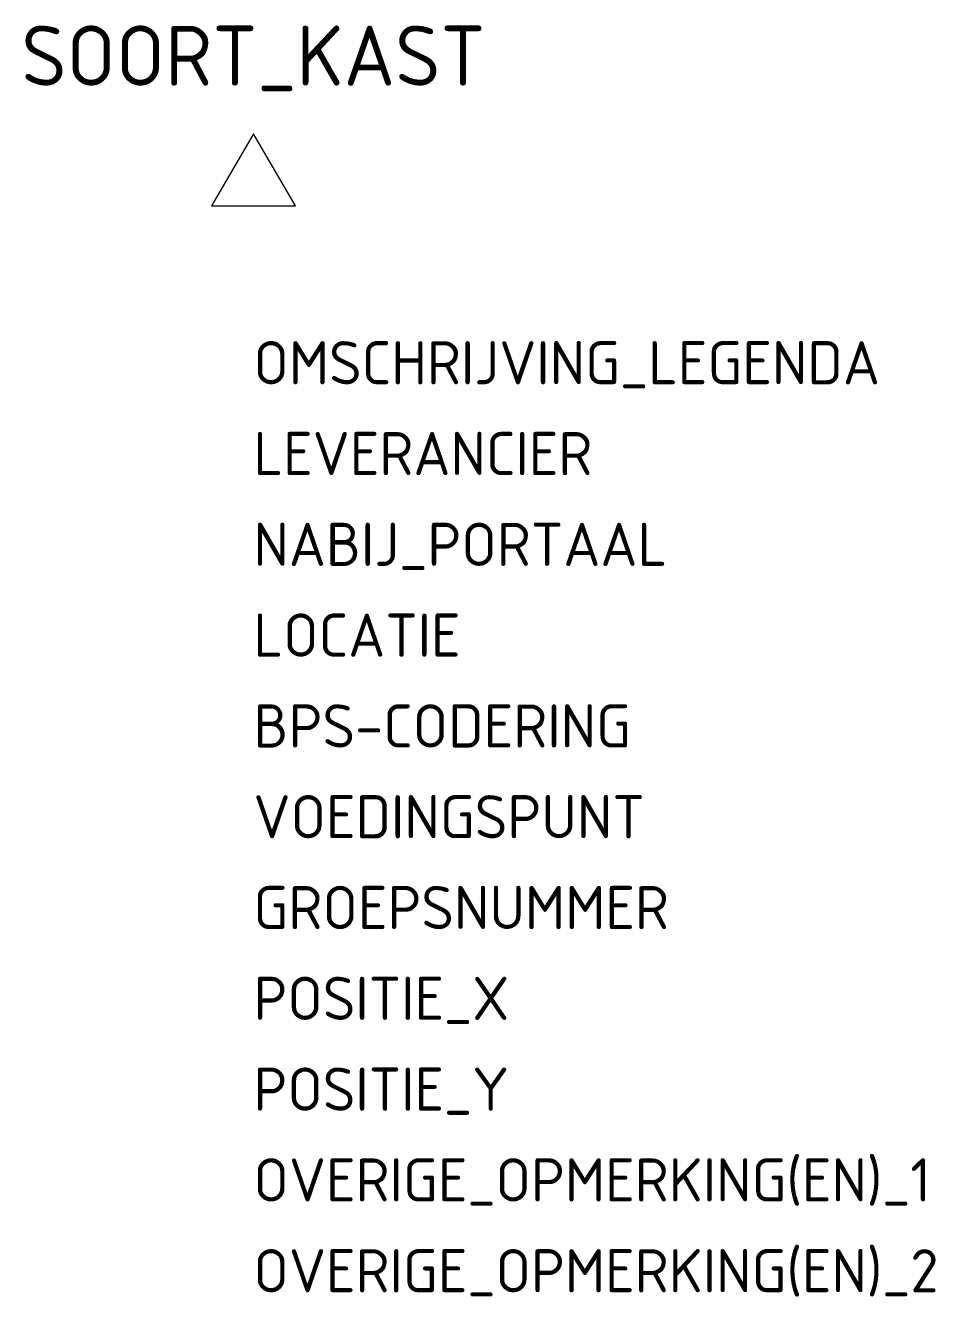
# Model space of a CAD drawing. Extents: x -9.5 to 28.4, y -46.5 to 6.5.
import ezdxf
from ezdxf.enums import TextEntityAlignment as Align

# ---------------------------------------------------------------- set-up
doc = ezdxf.new("R2010")
doc.units = 0
doc.header["$LTSCALE"] = 5
doc.header["$MEASUREMENT"] = 0
doc.layers.get('0').update_dxf_attribs({"linetype": 'CONTINUOUS'})
doc.layers.add('N-WE-VW-VS-T18', color=1, linetype='CONTINUOUS', lineweight=18)
doc.layers.add('N-WE-VW-VS-T25', color=7, linetype='CONTINUOUS', lineweight=25)
doc.styles.add('NLCS-ISO', font='NLCS-ISO.ttf', dxfattribs={"height": 1.8})

msp = doc.modelspace()

# ---------------------------------------------------------------- linework, layer by layer
at = {"flags": 128}
msp.add_lwpolyline([(-1.75, -0.99), (1.75, -0.99), (0, 2.01)], close=True, dxfattribs=at)

# ---------------------------------------------------------------- texts
at = {"layer": 'N-WE-VW-VS-T18', "linetype": 'ByBlock', "style": 'NLCS-ISO', "flags": 1}
for tag, p, s in [('OMSCHRIJVING_LEGENDA', (0, -8.431), 'DS. kast (detectorstation)'), ('LEVERANCIER', (0, -12.215), ''), ('NABIJ_PORTAAL', (0, -16), ''), ('LOCATIE', (0, -19.784), ''), ('BPS-CODERING', (0, -23.569), ''), ('VOEDINGSPUNT', (0, -27.353), ''), ('GROEPSNUMMER', (0, -31.138), ''), ('POSITIE_X', (0, -34.922), ''), ('POSITIE_Y', (0, -38.707), ''), ('OVERIGE_OPMERKING(EN)_1', (0, -42.491), ''), ('OVERIGE_OPMERKING(EN)_2', (0, -46.276), '')]:
    msp.add_attdef(tag, p, s, height=1.8, dxfattribs=at)
at = {"layer": 'N-WE-VW-VS-T25', "linetype": 'ByBlock', "style": 'NLCS-ISO'}
msp.add_attdef('SOORT_KAST', text='RDK1', height=2.5, dxfattribs=at).set_placement((0, 5.269), align=Align.MIDDLE_CENTER)

doc.saveas('drawing.dxf')
